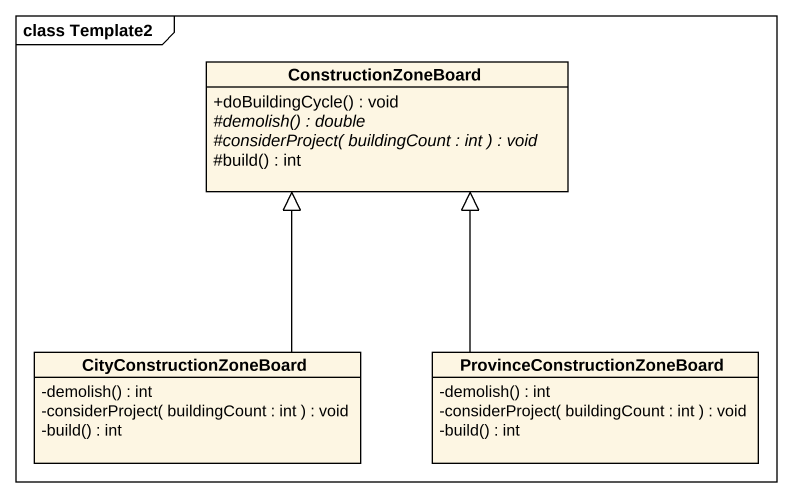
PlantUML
@startuml
mainframe class Template2
hide circle
hide empty members
skinparam classAttributeIconSize 0
class ConstructionZoneBoard {
  +doBuildingCycle() : void
  {abstract} #demolish() : double
  {abstract} #considerProject( buildingCount : int ) : void
  #build() : int
}
class CityConstructionZoneBoard {
  -demolish() : int
  -considerProject( buildingCount : int ) : void
  -build() : int
}
class "ProvinceConstructionZoneBoard" as ProvinceConstructionZoneBoar {
  -demolish() : int
  -considerProject( buildingCount : int ) : void
  -build() : int
}
CityConstructionZoneBoard -up-|> ConstructionZoneBoard
ProvinceConstructionZoneBoar -up-|> ConstructionZoneBoard
@enduml
